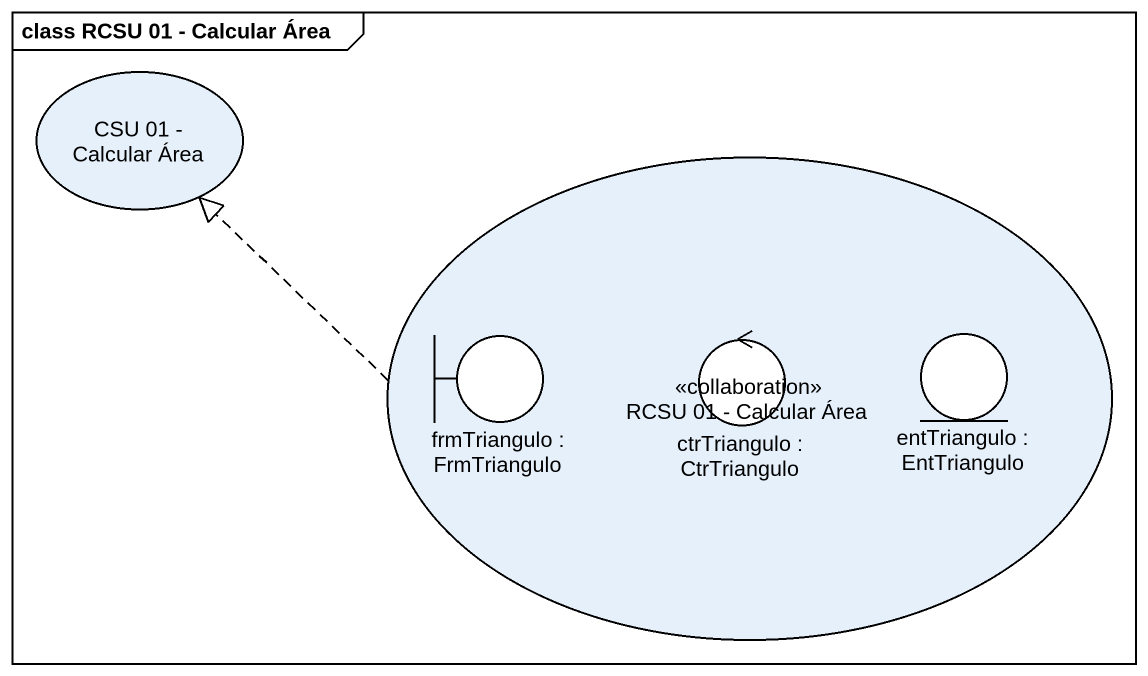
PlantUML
@startuml
mainframe class RCSU 01 - Calcular Área
usecase "CSU 01 - Calcular Área" as CSU_01_Calcular_Área
usecase "RCSU 01 - Calcular Área" as RCSU_01_Calcular_Área <<collaboration>>
boundary "frmTriangulo : FrmTriangulo" as frmTriangulo
entity "entTriangulo : EntTriangulo" as entTriangulo
control "ctrTriangulo : CtrTriangulo" as ctrTriangulo
RCSU_01_Calcular_Área .left.|> CSU_01_Calcular_Área
frmTriangulo -right- ctrTriangulo
ctrTriangulo -right- entTriangulo
@enduml
